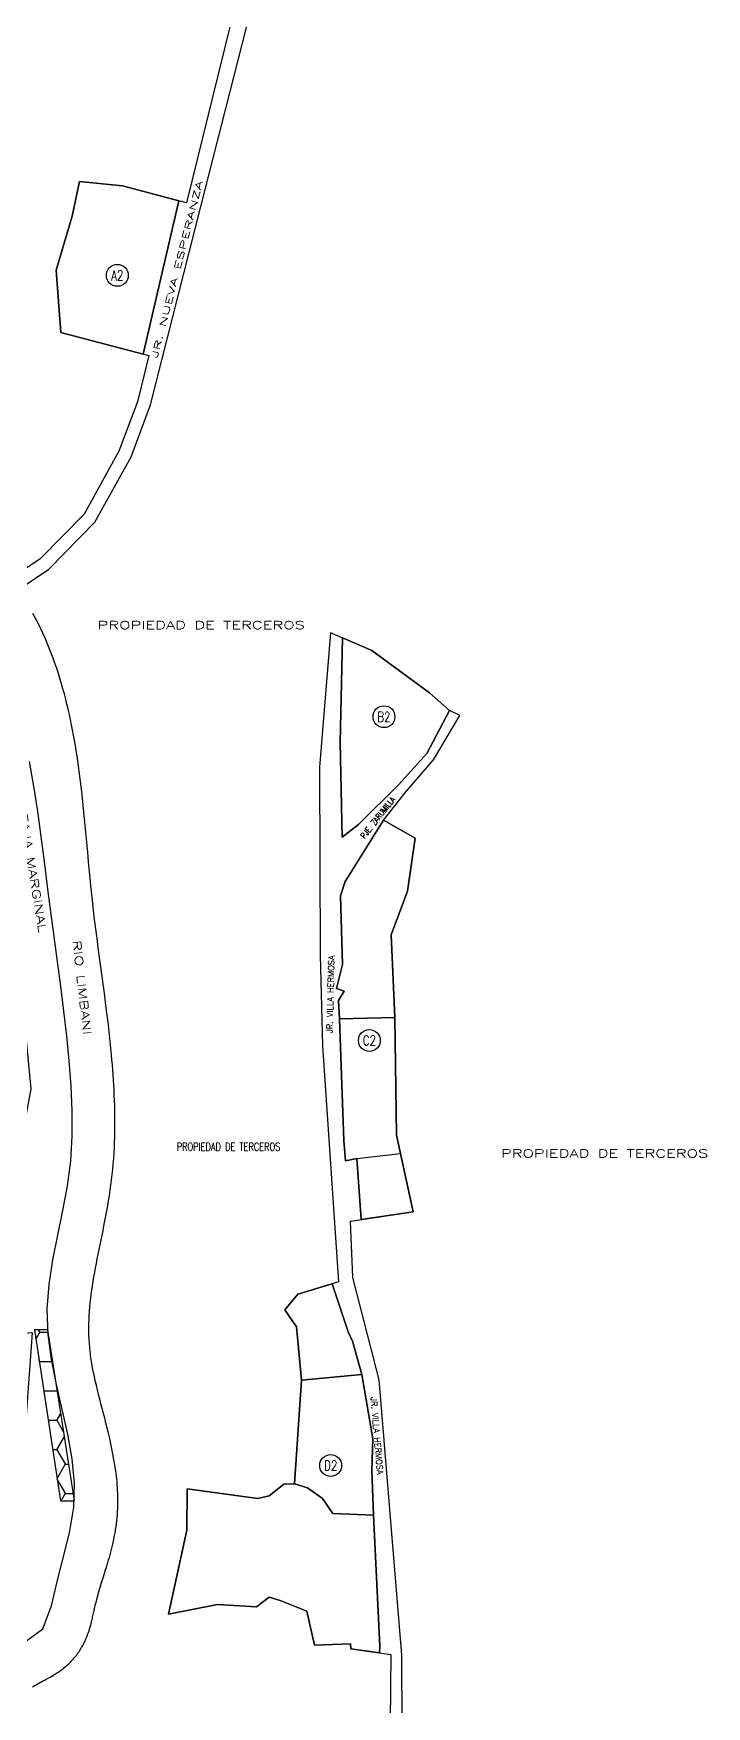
# Model space of a CAD drawing. Extents: x 425265 to 425664, y 8434748 to 8436646.
# Drawn here: x 425504.2 to 425630.4, y 8435953.9 to 8436267.5 of the extents above; entities that cross this region are included whole.
import ezdxf
from ezdxf.enums import TextEntityAlignment as Align

# ---------------------------------------------------------------- set-up
doc = ezdxf.new("R2010")
doc.units = 0
doc.header["$MEASUREMENT"] = 0
doc.layers.add('RASTER', color=7, linetype='CONTINUOUS')
doc.styles.add('ROMAND', font='romand.shx')

msp = doc.modelspace()

# ---------------------------------------------------------------- linework, layer by layer
at = {"layer": 'RASTER'}
msp.add_line((425564.82, 8436056.6), (425573, 8436057.53), dxfattribs=at)
at = {"layer": 'RASTER', "color": 8, "linetype": 'Continuous'}
for p, q in [((425504.64, 8436022.69), (425505.44, 8436024.08)), ((425505.41, 8436024.07), (425505.16, 8436024.5)), ((425505.43, 8436024.05), (425506.93, 8436024.05)), ((425505.41, 8436018.57), (425505.22, 8436018.91)), ((425505.3, 8436018.34), (425505.44, 8436018.58)), ((425505.43, 8436018.55), (425507.79, 8436018.55)), ((425506.11, 8436013.05), (425508.6, 8436013.05)), ((425508.67, 8436012.92), (425508.59, 8436013.08)), ((425508.62, 8436013.08), (425508.64, 8436013.12)), ((425506.95, 8436007.55), (425508.6, 8436007.55)), ((425509.85, 8436005.38), (425508.59, 8436007.58)), ((425508.62, 8436007.58), (425509.32, 8436008.79)), ((425508.62, 8436002.08), (425510, 8436004.47)), ((425507.79, 8436002.05), (425508.61, 8436002.05)), ((425510.18, 8435999.33), (425508.59, 8436002.08)), ((425508.62, 8435996.58), (425510.21, 8435999.33)), ((425510.19, 8435999.3), (425510.81, 8435999.3)), ((425510.18, 8435993.83), (425508.63, 8435996.5)), ((425509.41, 8435992.44), (425510.21, 8435993.83)), ((425510.19, 8435993.8), (425511.67, 8435993.8))]:
    msp.add_line(p, q, dxfattribs=at)
at = {"layer": 'RASTER'}
for points in [[(425550.15, 8436305.81), (425532.89, 8436235.74), (425520.87, 8436238.89), (425512.84, 8436239.73), (425511.47, 8436233.21), (425508.42, 8436223.11), (425509.35, 8436211.42), (425525.84, 8436207.1), (425523.7, 8436198.42), (425520.2, 8436189.14), (425513.68, 8436177.36), (425505.44, 8436169), (425485.31, 8436155.39), (425478.35, 8436171.04), (425475.09, 8436193.39), (425475.35, 8436212.46), (425469.9, 8436211.48), (425448.18, 8436206), (425446.98, 8436209.01), (425468.78, 8436214.44), (425475.59, 8436215.69), (425477.35, 8436229.88), (425474.94, 8436243.49), (425469.6, 8436271.63)], [(425468.05, 8435947.02), (425466.94, 8435953.88), (425466.6, 8435960.18), (425469.48, 8435960.49), (425481.47, 8435959.23), (425484.14, 8435963.76), (425492.53, 8435971.65), (425498.02, 8435975.18), (425499.56, 8435980.39), (425501.78, 8435990.79), (425501.7, 8435992.05), (425504.03, 8436023.91), (425495.82, 8436023.3), (425499, 8436043.84), (425503.76, 8436069.66), (425501.61, 8436091.84), (425495.85, 8436125.56), (425482.22, 8436150.29), (425507.05, 8436167.06), (425515.7, 8436175.85), (425522.48, 8436188.09), (425526.16, 8436197.86), (425535.55, 8436235.04), (425553.52, 8436305.37)], [(425573.37, 8435936.79), (425573.26, 8435963.56), (425569.02, 8436015.07), (425564.06, 8436034.25), (425563.61, 8436044.83), (425575.36, 8436046.61), (425572.25, 8436060.98), (425571.9, 8436083.02), (425571.23, 8436098.51), (425574.29, 8436106.71), (425575.72, 8436116.61), (425569.83, 8436119.99), (425574.07, 8436125.37), (425579.15, 8436131.29), (425584.1, 8436139.6), (425582.15, 8436140.54), (425578.43, 8436143.88), (425567.63, 8436151.8), (425559.9, 8436155.14), (425557.84, 8436129.96), (425557.91, 8436094.71), (425558.36, 8436077.72), (425561.34, 8436033.44), (425553.75, 8436031.18), (425551.33, 8436028.19), (425553.5, 8436025.02), (425554.42, 8436015.06), (425553.15, 8435995.6), (425551.15, 8435995.55), (425548.38, 8435993.33), (425546.23, 8435992.86), (425533.01, 8435994.69), (425532.96, 8435986.91), (425529.5, 8435971.15), (425538.68, 8435972.97), (425546.01, 8435972.55), (425548.35, 8435974.35), (425550.41, 8435973.73), (425555.43, 8435971.76), (425556.88, 8435965.37), (425563.63, 8435965.64), (425563.66, 8435964.69), (425571.15, 8435963.61), (425570.93, 8435938.46)]]:
    msp.add_lwpolyline(points, dxfattribs=at)
for points in [[(425531.46, 8436236.11), (425520.87, 8436238.89), (425512.84, 8436239.73), (425511.47, 8436233.21), (425508.42, 8436223.11), (425509.35, 8436211.42), (425524.78, 8436207.38)], [(425512.84, 8436239.73), (425520.87, 8436238.89), (425531.46, 8436236.11), (425524.78, 8436207.38), (425509.35, 8436211.42), (425508.42, 8436223.11), (425511.47, 8436233.21)], [(425578.43, 8436143.88), (425567.63, 8436151.8), (425562.12, 8436154.18), (425561.68, 8436134.59), (425562.08, 8436116.84), (425565.12, 8436119.21), (425572.61, 8436126.64), (425577.93, 8436132.48), (425582.15, 8436140.54)], [(425562.12, 8436154.18), (425567.63, 8436151.8), (425578.43, 8436143.88), (425582.15, 8436140.54), (425577.93, 8436132.48), (425572.61, 8436126.64), (425565.12, 8436119.21), (425562.08, 8436116.84), (425561.68, 8436134.59)], [(425574.29, 8436106.71), (425575.72, 8436116.61), (425569.83, 8436119.99), (425562.63, 8436108.51), (425561.76, 8436105.79), (425562.09, 8436092.95), (425561.01, 8436088.43), (425562.42, 8436087.93), (425561.38, 8436086.17), (425561.55, 8436082.77), (425571.9, 8436083.02), (425571.23, 8436098.51)], [(425569.83, 8436119.99), (425575.72, 8436116.61), (425574.29, 8436106.71), (425571.23, 8436098.51), (425571.9, 8436083.02), (425572.25, 8436060.98), (425575.36, 8436046.61), (425565.62, 8436045.13), (425564.82, 8436056.6), (425562.67, 8436056.15), (425562.34, 8436059.98), (425561.55, 8436082.77), (425561.38, 8436086.17), (425562.42, 8436087.93), (425561.01, 8436088.43), (425562.09, 8436092.95), (425561.76, 8436105.79), (425562.63, 8436108.51)], [(425571.9, 8436083.02), (425561.55, 8436082.77), (425562.34, 8436059.98), (425562.67, 8436056.15), (425564.82, 8436056.6), (425565.62, 8436045.13), (425575.36, 8436046.61), (425572.25, 8436060.98)], [(425560.18, 8436033.09), (425563.16, 8436024.07), (425564.02, 8436022.32), (425565.72, 8436016.1), (425567.79, 8436004.03), (425567.59, 8435998.03), (425567.91, 8435989.74), (425569.09, 8435965.16), (425569.05, 8435963.92), (425563.66, 8435964.69), (425563.63, 8435965.64), (425556.88, 8435965.37), (425555.43, 8435971.76), (425550.41, 8435973.73), (425548.35, 8435974.35), (425546.01, 8435972.55), (425538.68, 8435972.97), (425529.5, 8435971.15), (425532.96, 8435986.91), (425533.01, 8435994.69), (425546.23, 8435992.86), (425548.38, 8435993.33), (425551.15, 8435995.55), (425553.15, 8435995.6), (425554.42, 8436015.06), (425553.5, 8436025.02), (425551.33, 8436028.19), (425553.75, 8436031.18)], [(425564.02, 8436022.32), (425563.16, 8436024.07), (425560.18, 8436033.09), (425553.75, 8436031.18), (425551.33, 8436028.19), (425553.5, 8436025.02), (425554.42, 8436015.06), (425565.72, 8436016.1)], [(425565.72, 8436016.1), (425554.42, 8436015.06), (425553.15, 8435995.6), (425555.58, 8435994.84), (425558.4, 8435992.84), (425560.32, 8435990.04), (425567.91, 8435989.74), (425567.59, 8435998.03), (425567.79, 8436004.03)], [(425567.91, 8435989.74), (425560.32, 8435990.04), (425558.4, 8435992.84), (425555.58, 8435994.84), (425553.15, 8435995.6), (425551.15, 8435995.55), (425548.38, 8435993.33), (425546.23, 8435992.86), (425533.01, 8435994.69), (425532.96, 8435986.91), (425529.5, 8435971.15), (425538.68, 8435972.97), (425546.01, 8435972.55), (425548.35, 8435974.35), (425550.41, 8435973.73), (425555.43, 8435971.76), (425556.88, 8435965.37), (425563.63, 8435965.64), (425563.66, 8435964.69), (425569.05, 8435963.92), (425569.09, 8435965.16)]]:
    msp.add_lwpolyline(points, close=True, dxfattribs=at)
at = {"layer": 'RASTER', "color": 8}
for points in [[(425504.03, 8435957.53), (425504.31, 8435957.71), (425504.6, 8435957.88), (425504.89, 8435958.05), (425505.18, 8435958.22), (425505.34, 8435958.3), (425505.51, 8435958.4), (425505.69, 8435958.49), (425505.89, 8435958.6), (425506.1, 8435958.71), (425506.32, 8435958.83), (425506.56, 8435958.96), (425506.8, 8435959.09), (425507.06, 8435959.23), (425507.33, 8435959.39), (425507.61, 8435959.55), (425507.9, 8435959.72), (425508.21, 8435959.91), (425508.52, 8435960.11), (425508.84, 8435960.32), (425509.17, 8435960.55), (425509.51, 8435960.8), (425509.68, 8435960.93), (425509.86, 8435961.07), (425510.03, 8435961.21), (425510.21, 8435961.35), (425510.39, 8435961.51), (425510.57, 8435961.67), (425510.75, 8435961.83), (425510.93, 8435962), (425511.11, 8435962.18), (425511.29, 8435962.37), (425511.47, 8435962.56), (425511.65, 8435962.76), (425511.83, 8435962.96), (425512.01, 8435963.17), (425512.18, 8435963.39), (425512.35, 8435963.61), (425512.51, 8435963.82), (425512.66, 8435964.04), (425512.81, 8435964.26), (425512.95, 8435964.47), (425513.08, 8435964.69), (425513.21, 8435964.9), (425513.33, 8435965.11), (425513.45, 8435965.33), (425513.56, 8435965.54), (425513.66, 8435965.74), (425513.86, 8435966.15), (425514.04, 8435966.56), (425514.2, 8435966.95), (425514.35, 8435967.34), (425514.49, 8435967.71), (425514.61, 8435968.07), (425514.72, 8435968.43), (425514.83, 8435968.77), (425514.92, 8435969.1), (425515.01, 8435969.42), (425515.08, 8435969.74), (425515.16, 8435970.04), (425515.23, 8435970.33), (425515.29, 8435970.61), (425515.35, 8435970.88), (425515.41, 8435971.14), (425515.46, 8435971.39), (425515.51, 8435971.62), (425515.56, 8435971.85), (425515.61, 8435972.06), (425515.65, 8435972.27), (425515.69, 8435972.46), (425515.78, 8435972.84), (425515.88, 8435973.23), (425515.98, 8435973.62), (425516.08, 8435974.01), (425516.19, 8435974.41), (425516.3, 8435974.81), (425516.41, 8435975.21), (425516.53, 8435975.62), (425516.66, 8435976.03), (425516.78, 8435976.44), (425517.04, 8435977.29), (425517.31, 8435978.15), (425517.45, 8435978.59), (425517.58, 8435979.04), (425517.72, 8435979.49), (425517.86, 8435979.94), (425518, 8435980.4), (425518.14, 8435980.87), (425518.28, 8435981.34), (425518.42, 8435981.82), (425518.55, 8435982.31), (425518.68, 8435982.8), (425518.81, 8435983.3), (425518.94, 8435983.8), (425519.06, 8435984.32), (425519.18, 8435984.84), (425519.29, 8435985.36), (425519.4, 8435985.9), (425519.5, 8435986.44), (425519.6, 8435986.99), (425519.68, 8435987.55), (425519.76, 8435988.12), (425519.83, 8435988.69), (425519.89, 8435989.27), (425519.93, 8435989.85), (425519.97, 8435990.42), (425520, 8435990.98), (425520.02, 8435991.55), (425520.02, 8435992.11), (425520.02, 8435992.67), (425520.01, 8435993.22), (425520, 8435993.78), (425519.97, 8435994.33), (425519.94, 8435994.87), (425519.9, 8435995.41), (425519.86, 8435995.95), (425519.8, 8435996.48), (425519.75, 8435997.02), (425519.68, 8435997.54), (425519.61, 8435998.07), (425519.54, 8435998.59), (425519.46, 8435999.11), (425519.38, 8435999.62), (425519.29, 8436000.13), (425519.1, 8436001.14), (425518.91, 8436002.14), (425518.7, 8436003.13), (425518.48, 8436004.1), (425518.25, 8436005.07), (425518.02, 8436006.02), (425517.79, 8436006.96), (425517.55, 8436007.89), (425517.32, 8436008.81), (425517.08, 8436009.71), (425516.85, 8436010.61), (425516.62, 8436011.49), (425516.4, 8436012.36), (425516.19, 8436013.22), (425515.99, 8436014.07), (425515.79, 8436014.91), (425515.61, 8436015.73), (425515.44, 8436016.55), (425515.28, 8436017.34), (425515.14, 8436018.13), (425515.08, 8436018.52), (425515.02, 8436018.9), (425514.96, 8436019.28), (425514.91, 8436019.66), (425514.86, 8436020.03), (425514.81, 8436020.4), (425514.74, 8436021.14), (425514.68, 8436021.88), (425514.63, 8436022.63), (425514.6, 8436023.38), (425514.59, 8436024.13), (425514.58, 8436024.89), (425514.6, 8436025.65), (425514.62, 8436026.42), (425514.66, 8436027.19), (425514.71, 8436027.97), (425514.78, 8436028.75), (425514.85, 8436029.54), (425514.94, 8436030.33), (425515.04, 8436031.13), (425515.15, 8436031.93), (425515.27, 8436032.74), (425515.4, 8436033.56), (425515.54, 8436034.39), (425515.68, 8436035.22), (425515.84, 8436036.06), (425516, 8436036.91), (425516.16, 8436037.77), (425516.33, 8436038.63), (425516.51, 8436039.5), (425516.68, 8436040.38), (425516.86, 8436041.27), (425517.05, 8436042.17), (425517.23, 8436043.07), (425517.41, 8436043.98), (425517.59, 8436044.91), (425517.77, 8436045.83), (425517.94, 8436046.77), (425518.11, 8436047.72), (425518.27, 8436048.68), (425518.43, 8436049.64), (425518.58, 8436050.62), (425518.72, 8436051.6), (425518.84, 8436052.59), (425518.96, 8436053.59), (425519.07, 8436054.6), (425519.16, 8436055.6), (425519.24, 8436056.6), (425519.3, 8436057.6), (425519.36, 8436058.6), (425519.4, 8436059.59), (425519.43, 8436060.59), (425519.45, 8436061.58), (425519.46, 8436062.56), (425519.47, 8436063.55), (425519.46, 8436064.53), (425519.44, 8436065.51), (425519.42, 8436066.48), (425519.39, 8436067.45), (425519.35, 8436068.42), (425519.3, 8436069.39), (425519.25, 8436070.35), (425519.19, 8436071.31), (425519.12, 8436072.26), (425519.05, 8436073.21), (425518.98, 8436074.16), (425518.9, 8436075.1), (425518.81, 8436076.04), (425518.63, 8436077.9), (425518.43, 8436079.76), (425518.23, 8436081.61), (425518.01, 8436083.44), (425517.78, 8436085.27), (425517.55, 8436087.08), (425517.31, 8436088.89), (425517.06, 8436090.69), (425516.82, 8436092.48), (425516.58, 8436094.27), (425516.34, 8436096.06), (425516.11, 8436097.84), (425515.88, 8436099.61), (425515.66, 8436101.39), (425515.45, 8436103.16), (425515.25, 8436104.94), (425515.06, 8436106.72), (425514.97, 8436107.62), (425514.88, 8436108.52), (425514.71, 8436110.34), (425514.54, 8436112.17), (425514.37, 8436114.02), (425514.2, 8436115.88), (425514.03, 8436117.76), (425513.85, 8436119.64), (425513.66, 8436121.54), (425513.47, 8436123.44), (425513.25, 8436125.35), (425513.03, 8436127.27), (425512.9, 8436128.23), (425512.78, 8436129.19), (425512.64, 8436130.16), (425512.51, 8436131.12), (425512.36, 8436132.09), (425512.21, 8436133.05), (425512.05, 8436134.02), (425511.89, 8436134.98), (425511.71, 8436135.95), (425511.53, 8436136.91), (425511.34, 8436137.88), (425511.14, 8436138.85), (425510.93, 8436139.81), (425510.71, 8436140.78), (425510.48, 8436141.74), (425510.24, 8436142.7), (425509.99, 8436143.66), (425509.73, 8436144.63), (425509.45, 8436145.58), (425509.16, 8436146.54), (425508.86, 8436147.5), (425508.55, 8436148.45), (425508.22, 8436149.4), (425507.88, 8436150.35), (425507.52, 8436151.3), (425507.15, 8436152.24), (425506.77, 8436153.18), (425506.37, 8436154.12), (425505.95, 8436155.05), (425505.51, 8436155.98), (425505.06, 8436156.9), (425504.59, 8436157.82), (425504.1, 8436158.74)], [(425502.19, 8435965.69), (425505.95, 8435968.4), (425507.59, 8435972.76), (425508.68, 8435977.57), (425509.9, 8435982.2), (425511.02, 8435986.73), (425511.76, 8435991.21), (425511.9, 8435995.73), (425511.47, 8436000.3), (425510.63, 8436004.91), (425509.58, 8436009.56), (425508.5, 8436014.23), (425507.55, 8436018.92), (425506.93, 8436023.62), (425506.79, 8436028.32), (425507.13, 8436032.99), (425507.84, 8436037.62), (425508.76, 8436042.24), (425509.73, 8436046.85), (425510.59, 8436051.47), (425511.18, 8436056.12), (425511.45, 8436060.81), (425511.45, 8436065.51), (425511.24, 8436070.21), (425510.88, 8436074.91), (425510.43, 8436079.58), (425509.91, 8436084.23), (425509.33, 8436088.88), (425508.71, 8436093.53), (425508.08, 8436098.18), (425507.46, 8436102.85), (425506.85, 8436107.54), (425506.26, 8436112.24), (425505.65, 8436116.95), (425505, 8436121.66), (425504.29, 8436126.35), (425503.48, 8436131.01)], [(425511.87, 8435992.5), (425506.86, 8436024.5), (425504.36, 8436024.5), (425509.25, 8435992.44), (425511.88, 8435992.44)]]:
    msp.add_lwpolyline(points, dxfattribs=at)
at = {"layer": 'RASTER'}
for centre in [(425519.91, 8436222.12), (425569.89, 8436139.39), (425567.16, 8436078.71), (425559.91, 8435999.04)]:
    msp.add_circle(centre, 2.05, dxfattribs=at)

# ---------------------------------------------------------------- texts
at = {"layer": 'RASTER', "style": 'ROMAND'}
for s, height, rotation, width, p in [('JR. NUEVA ESPERANZA', 1.125, 75.5905, 2, (425527.38, 8436206.46)), ('PJE. ZARUMILLA', 1.125, 51.8598, 0.75, (425566.28, 8436116.44)), ('RIO LIMBANI', 1.5, 276.543, 1.5, (425511.55, 8436097.39))]:
    msp.add_text(s, height=height, rotation=rotation, dxfattribs=dict(at, width=width)).set_placement(p)
for s, height, width, p in [('A2', 1.875, 0.75, (425519.91, 8436222.12)), ('PROPIEDAD DE TERCEROS', 1.5, 1.5, (425535.64, 8436156.58)), ('B2', 1.875, 0.75, (425569.89, 8436139.39)), ('C2', 1.875, 0.75, (425567.16, 8436078.71)), ('PROPIEDAD DE TERCEROS', 1.5, 0.75, (425540.76, 8436058.79)), ('PROPIEDAD DE TERCEROS', 1.5, 1.5, (425611.26, 8436057.54)), ('D2', 1.875, 0.75, (425559.91, 8435999.04))]:
    msp.add_text(s, height=height, dxfattribs=dict(at, width=width)).set_placement(p, align=Align.MIDDLE)
at = {"layer": 'RASTER', "style": 'ROMAND', "width": 1.5}
msp.add_text('FAJA MARGINAL', height=1.5, rotation=279.5252, dxfattribs=at).set_placement((425504.09, 8436110.12), align=Align.MIDDLE)
at = {"layer": 'RASTER', "style": 'ROMAND'}
for rotation, p in [(88.5343, (425560.23, 8436080.03)), (274.871, (425567.4, 8436011.86))]:
    msp.add_text('JR. VILLA HERMOSA', height=1.125, rotation=rotation, dxfattribs=at).set_placement(p)

doc.saveas('drawing.dxf')
